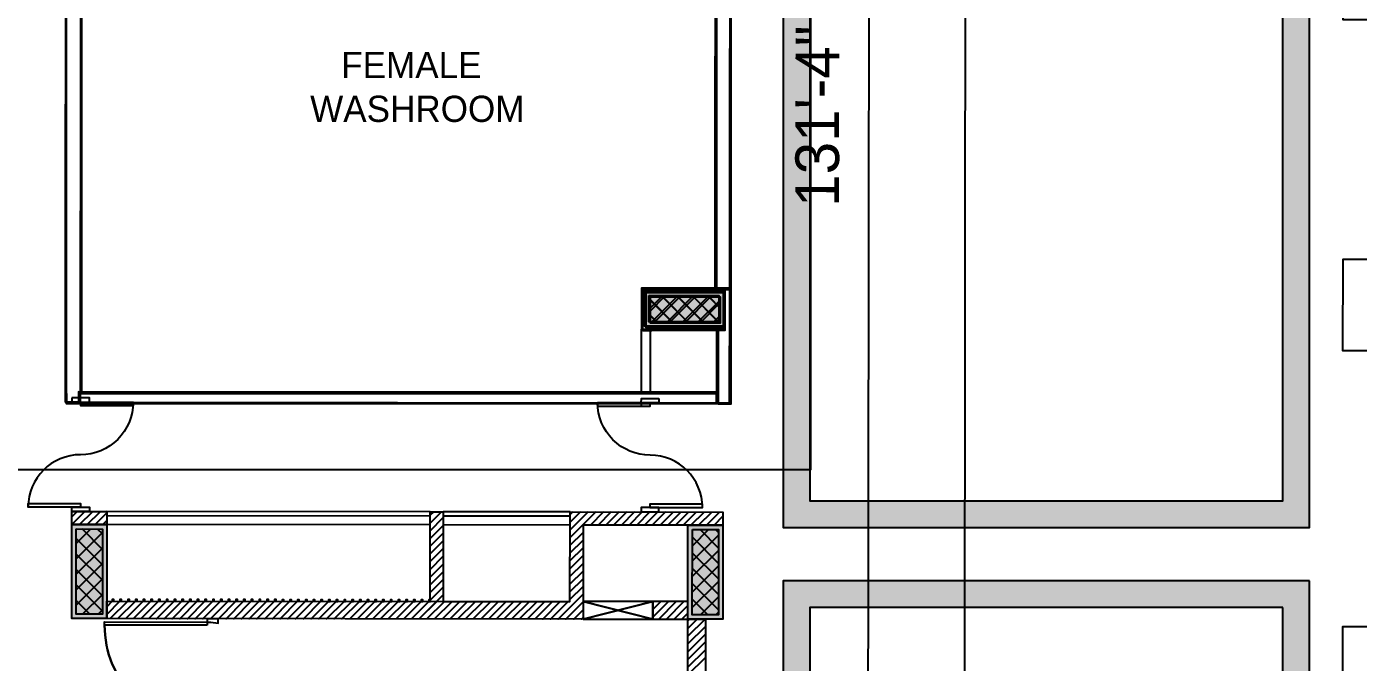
# Model space of a CAD drawing. Header units: millimetres. Extents: x -957 to 3394, y -3 to 3008.
# Drawn here: x 83 to 683, y 1147 to 1432 of the extents above; entities that cross this region are included whole.
import ezdxf

# ---------------------------------------------------------------- set-up
doc = ezdxf.new("R2010")
doc.units = ezdxf.units.MM
for name, color, linetype in [('HATCHES', 7, 'CONTINUOUS'), ('HIDDEN', 7, 'CONTINUOUS'), ('PDF_0', 7, 'CONTINUOUS'), ('PDF_BH_005_MASTERPLAN$0$FR', 7, 'CONTINUOUS'), ('PDF_BH_005_MASTERPLAN$0$ID', 7, 'CONTINUOUS'), ('PDF_DOOR', 7, 'CONTINUOUS'), ('PDF_ELEVATION_5_LIGHT', 7, 'CONTINUOUS'), ('PDF_FRAMING-COLUMN', 7, 'CONTINUOUS'), ('PDF_FRAMING-COLUMN_HATCH', 7, 'CONTINUOUS'), ('PDF_GROUND', 7, 'CONTINUOUS'), ('PDF_HATCH_-_AAC', 7, 'CONTINUOUS'), ('PDF_I-WALL', 7, 'CONTINUOUS'), ('PDF_ID_LAYER', 7, 'CONTINUOUS'), ('PDF_SHREM-CAD_6_CABLE', 7, 'CONTINUOUS'), ('PDF_TEXT', 7, 'CONTINUOUS'), ('PDF_TRI_ARC-KQ_DOOR___WIND', 7, 'CONTINUOUS'), ('PDF_WALL', 7, 'CONTINUOUS')]:
    doc.layers.add(name, color=color, linetype=linetype)
doc.styles.add('PDF_ARIAL', font='PDF_ARIAL')

msp = doc.modelspace()

# ---------------------------------------------------------------- hatches: boundary and pattern name
at = {"layer": 'HATCHES'}
h = msp.add_hatch(color=178, dxfattribs=at)
h.paths.add_polyline_path([(660.59, 1512.96), (423.82, 1512.96), (423.82, 1207.2), (660.59, 1207.2)], flags=0)
h.paths.add_polyline_path([(648.59, 1219.2), (435.82, 1219.2), (435.82, 1500.96), (648.59, 1500.96)], flags=0)
h.paths.add_polyline_path([(660.59, 1183.2), (423.82, 1183.2), (423.82, 877.44), (660.59, 877.44)], flags=0)
h.paths.add_polyline_path([(648.59, 889.44), (435.82, 889.44), (435.82, 1171.2), (648.59, 1171.2)], flags=0)
h.paths.add_polyline_path([(530.93, 865.44), (530.93, 630.3), (904.48, 630.3), (904.48, 865.44)], flags=0)
h.paths.add_polyline_path([(892.48, 853.44), (892.48, 642.3), (542.93, 642.3), (542.93, 853.44)], flags=0)
h.paths.add_polyline_path([(928.48, 865.44), (928.48, 630.3), (1302.03, 630.3), (1302.03, 865.44)], flags=0)
h.paths.add_polyline_path([(940.48, 853.44), (1290.03, 853.44), (1290.03, 642.3), (940.48, 642.3)], flags=0)
h.paths.add_polyline_path([(1326.03, 865.44), (1326.03, 630.3), (1687.58, 630.3), (1687.58, 865.44)], flags=0)
h.paths.add_polyline_path([(1675.58, 853.44), (1675.58, 642.3), (1338.03, 642.3), (1338.03, 853.44)], flags=0)
h.paths.add_polyline_path([(1711.61, 865.44), (1711.61, 630.3), (2085.16, 630.3), (2085.16, 865.44)], flags=0)
h.paths.add_polyline_path([(2073.16, 853.44), (2073.16, 642.3), (1723.61, 642.3), (1723.61, 853.44)], flags=0)

# ---------------------------------------------------------------- linework, layer by layer
at = {"layer": 'HIDDEN'}
msp.add_lwpolyline([(436.18, 1918.86), (436.18, 2702.2), (-893.67, 2702.2), (-893.67, 1233.26), (436.18, 1233.26), (436.18, 1370.14)], close=True, dxfattribs=at)
at = {"layer": 'PDF_0'}
for points in [[(506.47, 2356.38), (504.98, 607.95)], [(463.17, 2181.75), (461.35, 608.01)]]:
    msp.add_lwpolyline(points, dxfattribs=at)
at = {"layer": 'PDF_BH_005_MASTERPLAN$0$FR'}
for points in [[(363.32, 1305.24), (369.58, 1311.49)], [(373.71, 1299.69), (363.33, 1310.08)], [(364.01, 1304.69), (370.27, 1310.95)], [(374.4, 1299.14), (364.01, 1309.54)], [(364.72, 1299.7), (376.53, 1311.48)], [(365.42, 1299.14), (377.22, 1310.95)], [(380.66, 1299.68), (368.87, 1311.49)], [(381.36, 1299.14), (369.55, 1310.95)], [(371.68, 1299.69), (383.49, 1311.48)], [(372.37, 1299.14), (384.18, 1310.95)], [(387.61, 1299.68), (375.82, 1311.49)], [(388.32, 1299.14), (376.51, 1310.95)], [(378.63, 1299.68), (390.44, 1311.47)], [(379.33, 1299.14), (391.14, 1310.95)], [(394.56, 1299.67), (382.77, 1311.48)], [(395.27, 1299.14), (383.47, 1310.95)], [(385.58, 1299.68), (394.79, 1308.87)], [(386.29, 1299.14), (395.49, 1308.35)], [(394.79, 1306.4), (389.73, 1311.47)], [(395.49, 1305.88), (390.42, 1310.95)], [(366.75, 1299.69), (363.32, 1303.13)], [(367.45, 1299.14), (364.01, 1302.58)], [(392.53, 1299.67), (394.78, 1301.92)], [(393.24, 1299.14), (395.49, 1301.39)]]:
    msp.add_lwpolyline(points, dxfattribs=at)
for points in [[(361.36, 1313.46), (396.76, 1313.43), (361.35, 1297.73), (396.75, 1297.7)], [(397.46, 1312.92), (362.04, 1312.92), (397.46, 1297.18), (362.04, 1297.18)], [(363.33, 1311.5), (394.79, 1311.47), (363.32, 1299.7), (394.78, 1299.67)], [(395.49, 1310.95), (364.01, 1310.95), (395.49, 1299.14), (364.01, 1299.14)]]:
    msp.add_solid(points, dxfattribs=at)
at = {"layer": 'PDF_BH_005_MASTERPLAN$0$ID'}
msp.add_lwpolyline([(359.94, 1263.32), (359.94, 1261.35)], dxfattribs=at)
at = {"layer": 'PDF_DOOR'}
for points in [[(164.58, 1163.19), (118.41, 1163.23), (118.41, 1164.69), (164.58, 1164.65)], [(164.58, 1163.19), (118.41, 1163.23), (118.41, 1164.69), (164.58, 1164.65)], [(169.5, 1166.14), (164.59, 1166.14), (164.58, 1164.65), (166.16, 1164.65), (169.5, 1164.17)], [(169.5, 1166.14), (164.59, 1166.14), (164.58, 1164.65), (166.16, 1164.65), (169.5, 1164.17)]]:
    msp.add_lwpolyline(points, close=True, dxfattribs=at)
msp.add_lwpolyline([(118.41, 1163.23, 0.426627), (164.54, 1118.47, -0.426627)], format="xyb", close=True, dxfattribs=at)
at = {"layer": 'PDF_ELEVATION_5_LIGHT'}
for points in [[(264.92, 1214.24), (119.4, 1214.36)], [(264.92, 1212.27), (119.4, 1212.4)], [(327.85, 1214.18), (270.82, 1214.23)], [(327.85, 1212.21), (270.82, 1212.26)], [(264.91, 1208.34), (119.39, 1208.46)], [(327.84, 1208.28), (270.81, 1208.33)]]:
    msp.add_lwpolyline(points, dxfattribs=at)
for points in [[(365.18, 1173.84), (333.71, 1173.87), (333.71, 1166), (365.17, 1165.97)], [(333.71, 1173.87), (365.17, 1165.97)], [(365.18, 1173.84), (333.71, 1173.87), (333.71, 1166), (365.17, 1165.97)], [(333.71, 1166), (365.18, 1173.84)]]:
    msp.add_lwpolyline(points, close=True, dxfattribs=at)
at = {"layer": 'PDF_FRAMING-COLUMN'}
for points in [[(361.36, 1313.46), (396.76, 1313.43), (396.75, 1297.7), (361.35, 1297.73)], [(361.36, 1313.46), (396.76, 1313.43), (396.75, 1297.7), (361.35, 1297.73)], [(362.04, 1312.92), (397.46, 1312.92), (397.46, 1297.18), (362.04, 1297.18)], [(362.04, 1312.92), (397.46, 1312.92), (397.46, 1297.18), (362.04, 1297.18)], [(363.33, 1311.5), (394.79, 1311.47), (394.78, 1299.67), (363.32, 1299.7)], [(363.33, 1311.5), (394.79, 1311.47), (394.78, 1299.67), (363.32, 1299.7)], [(364.01, 1310.95), (395.49, 1310.95), (395.49, 1299.14), (364.01, 1299.14)], [(364.01, 1310.95), (395.49, 1310.95), (395.49, 1299.14), (364.01, 1299.14)], [(103.66, 1208.48), (119.39, 1208.46), (119.36, 1166.18), (103.62, 1166.2)], [(103.66, 1208.48), (119.39, 1208.46), (119.36, 1166.18), (103.62, 1166.2)], [(105.62, 1206.51), (117.42, 1206.5), (117.39, 1168.15), (105.59, 1168.16)], [(105.62, 1206.51), (117.42, 1206.5), (117.39, 1168.15), (105.59, 1168.16)], [(380.94, 1208.24), (396.67, 1208.23), (396.63, 1165.95), (380.9, 1165.96)], [(380.94, 1208.24), (396.67, 1208.23), (396.63, 1165.95), (380.9, 1165.96)], [(382.9, 1206.27), (394.7, 1206.26), (394.67, 1167.91), (382.87, 1167.92)], [(382.9, 1206.27), (394.7, 1206.26), (394.67, 1167.91), (382.87, 1167.92)]]:
    msp.add_lwpolyline(points, close=True, dxfattribs=at)
at = {"layer": 'PDF_FRAMING-COLUMN_HATCH'}
for points in [[(369.58, 1311.49), (363.32, 1305.24)], [(363.33, 1310.08), (373.71, 1299.69)], [(370.27, 1310.95), (364.01, 1304.69)], [(364.01, 1309.54), (374.4, 1299.14)], [(376.53, 1311.48), (364.72, 1299.7)], [(377.22, 1310.95), (365.42, 1299.14)], [(368.87, 1311.49), (380.66, 1299.68)], [(369.55, 1310.95), (381.36, 1299.14)], [(383.49, 1311.48), (371.68, 1299.69)], [(384.18, 1310.95), (372.37, 1299.14)], [(375.82, 1311.49), (387.61, 1299.68)], [(376.51, 1310.95), (388.32, 1299.14)], [(390.44, 1311.47), (378.63, 1299.68)], [(391.14, 1310.95), (379.33, 1299.14)], [(382.77, 1311.48), (394.56, 1299.67)], [(383.47, 1310.95), (395.27, 1299.14)], [(394.79, 1308.87), (385.58, 1299.68)], [(395.49, 1308.35), (386.29, 1299.14)], [(389.73, 1311.47), (394.79, 1306.4)], [(390.42, 1310.95), (395.49, 1305.88)], [(363.32, 1303.13), (366.75, 1299.69)], [(364.01, 1302.58), (367.45, 1299.14)], [(394.78, 1301.92), (392.53, 1299.67)], [(395.49, 1301.39), (393.24, 1299.14)], [(117.42, 1204.87), (105.61, 1193.08)], [(112.1, 1206.5), (105.62, 1200.03)], [(108.25, 1206.51), (117.42, 1197.32)], [(115.2, 1206.5), (117.42, 1204.27)], [(383.25, 1206.27), (382.9, 1205.92)], [(390.21, 1206.27), (382.9, 1198.97)], [(386.35, 1206.27), (394.69, 1197.91)], [(393.31, 1206.26), (394.7, 1204.87)], [(105.62, 1202.18), (117.41, 1190.37)], [(394.7, 1203.8), (382.89, 1192.02)], [(382.9, 1202.77), (394.69, 1190.96)], [(117.42, 1197.92), (105.61, 1186.13)], [(105.62, 1195.23), (117.4, 1183.42)], [(394.69, 1196.85), (382.88, 1185.06)], [(382.89, 1195.82), (394.68, 1184.01)], [(117.41, 1190.97), (105.6, 1179.18)], [(105.61, 1188.27), (117.4, 1176.46)], [(394.69, 1189.9), (382.88, 1178.11)], [(382.89, 1188.86), (394.68, 1177.05)], [(117.4, 1184.01), (105.6, 1172.22)], [(105.6, 1181.32), (117.39, 1169.51)], [(394.68, 1182.95), (382.87, 1171.16)], [(382.88, 1181.91), (394.67, 1170.1)], [(117.4, 1177.06), (108.48, 1168.16)], [(382.88, 1174.96), (389.9, 1167.92)], [(394.68, 1175.99), (386.59, 1167.92)], [(105.6, 1174.37), (111.8, 1168.16)], [(117.39, 1170.11), (115.44, 1168.15)], [(394.67, 1169.04), (393.54, 1167.92)], [(382.87, 1168.01), (382.95, 1167.92)]]:
    msp.add_lwpolyline(points, close=True, dxfattribs=at)
for points in [[(361.36, 1313.46), (396.76, 1313.43), (361.35, 1297.73), (396.75, 1297.7)], [(361.36, 1313.46), (396.76, 1313.43), (361.35, 1297.73), (396.75, 1297.7)], [(397.46, 1312.92), (362.04, 1312.92), (397.46, 1297.18), (362.04, 1297.18)], [(397.46, 1312.92), (362.04, 1312.92), (397.46, 1297.18), (362.04, 1297.18)], [(363.33, 1311.5), (394.79, 1311.47), (363.32, 1299.7), (394.78, 1299.67)], [(363.33, 1311.5), (394.79, 1311.47), (363.32, 1299.7), (394.78, 1299.67)], [(395.49, 1310.95), (364.01, 1310.95), (395.49, 1299.14), (364.01, 1299.14)], [(395.49, 1310.95), (364.01, 1310.95), (395.49, 1299.14), (364.01, 1299.14)], [(103.66, 1208.48), (119.39, 1208.46), (103.62, 1166.2), (119.36, 1166.18)], [(103.66, 1208.48), (119.39, 1208.46), (103.62, 1166.2), (119.36, 1166.18)], [(105.62, 1206.51), (117.42, 1206.5), (105.59, 1168.16), (117.39, 1168.15)], [(105.62, 1206.51), (117.42, 1206.5), (105.59, 1168.16), (117.39, 1168.15)], [(380.94, 1208.24), (396.67, 1208.23), (380.9, 1165.96), (396.63, 1165.95)], [(380.94, 1208.24), (396.67, 1208.23), (380.9, 1165.96), (396.63, 1165.95)], [(382.9, 1206.27), (394.7, 1206.26), (382.87, 1167.92), (394.67, 1167.91)], [(382.9, 1206.27), (394.7, 1206.26), (382.87, 1167.92), (394.67, 1167.91)]]:
    msp.add_solid(points, dxfattribs=at)
at = {"layer": 'PDF_GROUND', "color": 178}
for points in [[(660.59, 1512.96), (423.82, 1512.96), (423.82, 1207.2), (660.59, 1207.2)], [(648.59, 1500.96), (435.82, 1500.96), (435.82, 1219.2), (648.59, 1219.2)], [(660.59, 1183.2), (423.82, 1183.2), (423.82, 877.44), (660.59, 877.44)], [(648.59, 1171.2), (435.82, 1171.2), (435.82, 889.44), (648.59, 889.44)]]:
    msp.add_lwpolyline(points, close=True, dxfattribs=at)
at = {"layer": 'PDF_HATCH_-_AAC'}
for points in [[(103.66, 1211.95), (106.08, 1214.37)], [(103.66, 1208.48), (109.56, 1214.37)], [(107.14, 1208.47), (113.03, 1214.36)], [(110.61, 1208.47), (116.51, 1214.36)], [(114.09, 1208.47), (119.4, 1213.77)], [(117.57, 1208.47), (119.39, 1210.29)]]:
    msp.add_lwpolyline(points, dxfattribs=at)
for points in [[(270.82, 1211.61), (264.91, 1205.72)], [(266.49, 1214.24), (264.92, 1212.67)], [(269.96, 1214.23), (264.92, 1209.19)], [(332.53, 1214.18), (327.84, 1209.49)], [(332.53, 1214.18), (327.84, 1209.49)], [(336.01, 1214.17), (327.84, 1206.02)], [(339.48, 1214.17), (327.84, 1202.54)], [(336.01, 1214.17), (327.84, 1206.02)], [(339.48, 1214.17), (327.84, 1202.54)], [(329.05, 1214.18), (327.85, 1212.97)], [(329.05, 1214.18), (327.85, 1212.97)], [(342.96, 1214.17), (337.06, 1208.28)], [(342.96, 1214.17), (337.06, 1208.28)], [(346.44, 1214.16), (340.54, 1208.27)], [(346.44, 1214.16), (340.54, 1208.27)], [(349.91, 1214.16), (344.01, 1208.27)], [(349.91, 1214.16), (344.01, 1208.27)], [(353.39, 1214.16), (347.49, 1208.27)], [(353.39, 1214.16), (347.49, 1208.27)], [(356.87, 1214.16), (350.97, 1208.26)], [(356.87, 1214.16), (350.97, 1208.26)], [(360.34, 1214.15), (354.44, 1208.26)], [(360.34, 1214.15), (354.44, 1208.26)], [(363.82, 1214.15), (357.92, 1208.26)], [(363.82, 1214.15), (357.92, 1208.26)], [(367.3, 1214.15), (361.39, 1208.26)], [(367.3, 1214.15), (361.39, 1208.26)], [(370.77, 1214.15), (364.87, 1208.25)], [(370.77, 1214.15), (364.87, 1208.25)], [(374.25, 1214.14), (368.35, 1208.25)], [(374.25, 1214.14), (368.35, 1208.25)], [(377.73, 1214.14), (371.82, 1208.25)], [(377.73, 1214.14), (371.82, 1208.25)], [(381.2, 1214.14), (375.3, 1208.24)], [(381.2, 1214.14), (375.3, 1208.24)], [(384.68, 1214.13), (378.78, 1208.24)], [(384.68, 1214.13), (378.78, 1208.24)], [(388.16, 1214.13), (382.25, 1208.24)], [(388.16, 1214.13), (382.25, 1208.24)], [(391.63, 1214.13), (385.73, 1208.23)], [(391.63, 1214.13), (385.73, 1208.23)], [(395.11, 1214.13), (389.21, 1208.23)], [(395.11, 1214.13), (389.21, 1208.23)], [(396.67, 1212.21), (392.68, 1208.23)], [(396.67, 1212.21), (392.68, 1208.23)], [(270.81, 1208.14), (264.91, 1202.24)], [(270.81, 1204.66), (264.91, 1198.77)], [(333.74, 1204.96), (327.83, 1199.07)], [(333.74, 1204.96), (327.83, 1199.07)], [(396.67, 1208.74), (396.16, 1208.23)], [(396.67, 1208.74), (396.16, 1208.23)], [(270.81, 1201.18), (264.9, 1195.29)], [(333.74, 1201.48), (327.83, 1195.59)], [(333.74, 1201.48), (327.83, 1195.59)], [(270.8, 1197.71), (264.9, 1191.81)], [(270.8, 1194.23), (264.9, 1188.34)], [(333.73, 1198.01), (327.83, 1192.11)], [(333.73, 1198.01), (327.83, 1192.11)], [(333.73, 1194.53), (327.83, 1188.64)], [(333.73, 1194.53), (327.83, 1188.64)], [(270.8, 1190.75), (264.89, 1184.86)], [(270.8, 1187.28), (264.89, 1181.38)], [(333.73, 1191.05), (327.82, 1185.16)], [(333.73, 1191.05), (327.82, 1185.16)], [(333.72, 1187.58), (327.82, 1181.68)], [(333.72, 1187.58), (327.82, 1181.68)], [(270.79, 1183.8), (264.89, 1177.91)], [(333.72, 1184.1), (327.82, 1178.21)], [(333.72, 1184.1), (327.82, 1178.21)], [(121.85, 1174.05), (122.58, 1174.05), (122.58, 1174.78), (121.85, 1174.78)], [(121.85, 1174.05), (122.58, 1174.05), (122.58, 1174.78), (121.85, 1174.78)], [(125.32, 1174.04), (126.06, 1174.04), (126.06, 1174.78), (125.32, 1174.78)], [(125.32, 1174.04), (126.06, 1174.04), (126.06, 1174.78), (125.32, 1174.78)], [(128.8, 1174.04), (129.53, 1174.04), (129.53, 1174.77), (128.8, 1174.77)], [(128.8, 1174.04), (129.53, 1174.04), (129.53, 1174.77), (128.8, 1174.77)], [(132.28, 1174.04), (133.01, 1174.04), (133.01, 1174.77), (132.28, 1174.77)], [(132.28, 1174.04), (133.01, 1174.04), (133.01, 1174.77), (132.28, 1174.77)], [(135.75, 1174.03), (136.49, 1174.03), (136.49, 1174.77), (135.75, 1174.77)], [(135.75, 1174.03), (136.49, 1174.03), (136.49, 1174.77), (135.75, 1174.77)], [(139.23, 1174.03), (139.96, 1174.03), (139.96, 1174.76), (139.23, 1174.76)], [(139.23, 1174.03), (139.96, 1174.03), (139.96, 1174.76), (139.23, 1174.76)], [(142.71, 1174.03), (143.44, 1174.03), (143.44, 1174.76), (142.71, 1174.76)], [(142.71, 1174.03), (143.44, 1174.03), (143.44, 1174.76), (142.71, 1174.76)], [(146.18, 1174.03), (146.92, 1174.02), (146.92, 1174.76), (146.18, 1174.76)], [(146.18, 1174.03), (146.92, 1174.02), (146.92, 1174.76), (146.18, 1174.76)], [(149.66, 1174.02), (150.39, 1174.02), (150.39, 1174.76), (149.66, 1174.76)], [(149.66, 1174.02), (150.39, 1174.02), (150.39, 1174.76), (149.66, 1174.76)], [(153.13, 1174.02), (153.87, 1174.02), (153.87, 1174.75), (153.14, 1174.75)], [(153.13, 1174.02), (153.87, 1174.02), (153.87, 1174.75), (153.14, 1174.75)], [(156.61, 1174.02), (157.34, 1174.02), (157.34, 1174.75), (156.61, 1174.75)], [(156.61, 1174.02), (157.34, 1174.02), (157.34, 1174.75), (156.61, 1174.75)], [(160.09, 1174.01), (160.82, 1174.01), (160.82, 1174.75), (160.09, 1174.75)], [(160.09, 1174.01), (160.82, 1174.01), (160.82, 1174.75), (160.09, 1174.75)], [(163.56, 1174.01), (164.3, 1174.01), (164.3, 1174.74), (163.56, 1174.74)], [(163.56, 1174.01), (164.3, 1174.01), (164.3, 1174.74), (163.56, 1174.74)], [(167.04, 1174.01), (167.77, 1174.01), (167.77, 1174.74), (167.04, 1174.74)], [(167.04, 1174.01), (167.77, 1174.01), (167.77, 1174.74), (167.04, 1174.74)], [(170.52, 1174), (171.25, 1174), (171.25, 1174.74), (170.52, 1174.74)], [(170.52, 1174), (171.25, 1174), (171.25, 1174.74), (170.52, 1174.74)], [(173.99, 1174), (174.73, 1174), (174.73, 1174.73), (173.99, 1174.73)], [(173.99, 1174), (174.73, 1174), (174.73, 1174.73), (173.99, 1174.73)], [(177.47, 1174), (178.2, 1174), (178.2, 1174.73), (177.47, 1174.73)], [(177.47, 1174), (178.2, 1174), (178.2, 1174.73), (177.47, 1174.73)], [(180.95, 1174), (181.68, 1174), (181.68, 1174.73), (180.95, 1174.73)], [(180.95, 1174), (181.68, 1174), (181.68, 1174.73), (180.95, 1174.73)], [(184.42, 1173.99), (185.16, 1173.99), (185.16, 1174.73), (184.42, 1174.73)], [(184.42, 1173.99), (185.16, 1173.99), (185.16, 1174.73), (184.42, 1174.73)], [(187.9, 1173.99), (188.63, 1173.99), (188.63, 1174.72), (187.9, 1174.72)], [(187.9, 1173.99), (188.63, 1173.99), (188.63, 1174.72), (187.9, 1174.72)], [(191.37, 1173.99), (192.11, 1173.99), (192.11, 1174.72), (191.38, 1174.72)], [(191.37, 1173.99), (192.11, 1173.99), (192.11, 1174.72), (191.38, 1174.72)], [(194.85, 1173.98), (195.58, 1173.98), (195.58, 1174.72), (194.85, 1174.72)], [(194.85, 1173.98), (195.58, 1173.98), (195.58, 1174.72), (194.85, 1174.72)], [(198.33, 1173.98), (199.06, 1173.98), (199.06, 1174.71), (198.33, 1174.71)], [(198.33, 1173.98), (199.06, 1173.98), (199.06, 1174.71), (198.33, 1174.71)], [(201.8, 1173.98), (202.54, 1173.98), (202.54, 1174.71), (201.8, 1174.71)], [(201.8, 1173.98), (202.54, 1173.98), (202.54, 1174.71), (201.8, 1174.71)], [(205.28, 1173.98), (206.01, 1173.97), (206.01, 1174.71), (205.28, 1174.71)], [(205.28, 1173.98), (206.01, 1173.97), (206.01, 1174.71), (205.28, 1174.71)], [(208.76, 1173.97), (209.49, 1173.97), (209.49, 1174.7), (208.76, 1174.71)], [(208.76, 1173.97), (209.49, 1173.97), (209.49, 1174.7), (208.76, 1174.71)], [(212.23, 1173.97), (212.97, 1173.97), (212.97, 1174.7), (212.23, 1174.7)], [(212.23, 1173.97), (212.97, 1173.97), (212.97, 1174.7), (212.23, 1174.7)], [(215.71, 1173.97), (216.44, 1173.97), (216.44, 1174.7), (215.71, 1174.7)], [(215.71, 1173.97), (216.44, 1173.97), (216.44, 1174.7), (215.71, 1174.7)], [(219.19, 1173.96), (219.92, 1173.96), (219.92, 1174.7), (219.19, 1174.7)], [(219.19, 1173.96), (219.92, 1173.96), (219.92, 1174.7), (219.19, 1174.7)], [(222.66, 1173.96), (223.39, 1173.96), (223.4, 1174.69), (222.66, 1174.69)], [(222.66, 1173.96), (223.39, 1173.96), (223.4, 1174.69), (222.66, 1174.69)], [(226.14, 1173.96), (226.87, 1173.96), (226.87, 1174.69), (226.14, 1174.69)], [(226.14, 1173.96), (226.87, 1173.96), (226.87, 1174.69), (226.14, 1174.69)], [(229.61, 1173.95), (230.35, 1173.95), (230.35, 1174.69), (229.61, 1174.69)], [(229.61, 1173.95), (230.35, 1173.95), (230.35, 1174.69), (229.61, 1174.69)], [(233.09, 1173.95), (233.82, 1173.95), (233.82, 1174.68), (233.09, 1174.68)], [(233.09, 1173.95), (233.82, 1173.95), (233.82, 1174.68), (233.09, 1174.68)], [(236.57, 1173.95), (237.3, 1173.95), (237.3, 1174.68), (236.57, 1174.68)], [(236.57, 1173.95), (237.3, 1173.95), (237.3, 1174.68), (236.57, 1174.68)], [(240.04, 1173.95), (240.78, 1173.94), (240.78, 1174.68), (240.04, 1174.68)], [(240.04, 1173.95), (240.78, 1173.94), (240.78, 1174.68), (240.04, 1174.68)], [(243.52, 1173.94), (244.25, 1173.94), (244.25, 1174.67), (243.52, 1174.68)], [(243.52, 1173.94), (244.25, 1173.94), (244.25, 1174.67), (243.52, 1174.68)], [(247, 1173.94), (247.73, 1173.94), (247.73, 1174.67), (247, 1174.67)], [(247, 1173.94), (247.73, 1173.94), (247.73, 1174.67), (247, 1174.67)], [(270.79, 1176.85), (259.98, 1166.06)], [(270.79, 1180.33), (264.89, 1174.43)], [(333.72, 1177.15), (322.56, 1166.01)], [(333.72, 1177.15), (322.56, 1166.01)], [(333.72, 1180.63), (327.81, 1174.73)], [(333.72, 1180.63), (327.81, 1174.73)], [(121.85, 1174.05), (119.36, 1171.56)], [(121.85, 1174.05), (119.36, 1171.56)], [(125.32, 1174.04), (119.36, 1168.09)], [(125.32, 1174.04), (119.36, 1168.09)], [(128.8, 1174.04), (120.93, 1166.18)], [(128.8, 1174.04), (120.93, 1166.18)], [(132.28, 1174.04), (124.4, 1166.18)], [(132.28, 1174.04), (124.4, 1166.18)], [(135.75, 1174.03), (127.88, 1166.18)], [(135.75, 1174.03), (127.88, 1166.18)], [(139.23, 1174.03), (131.36, 1166.17)], [(139.23, 1174.03), (131.36, 1166.17)], [(142.71, 1174.03), (134.83, 1166.17)], [(142.71, 1174.03), (134.83, 1166.17)], [(146.18, 1174.03), (138.31, 1166.17)], [(146.18, 1174.03), (138.31, 1166.17)], [(149.66, 1174.02), (141.79, 1166.16)], [(149.66, 1174.02), (141.79, 1166.16)], [(153.13, 1174.02), (145.26, 1166.16)], [(153.13, 1174.02), (145.26, 1166.16)], [(156.61, 1174.02), (148.74, 1166.16)], [(156.61, 1174.02), (148.74, 1166.16)], [(160.09, 1174.01), (152.21, 1166.15)], [(160.09, 1174.01), (152.21, 1166.15)], [(163.56, 1174.01), (155.69, 1166.15)], [(163.56, 1174.01), (155.69, 1166.15)], [(167.04, 1174.01), (159.17, 1166.15)], [(167.04, 1174.01), (159.17, 1166.15)], [(170.52, 1174), (162.64, 1166.15)], [(170.52, 1174), (162.64, 1166.15)], [(173.99, 1174), (166.12, 1166.14)], [(173.99, 1174), (166.12, 1166.14)], [(177.47, 1174), (169.6, 1166.14)], [(177.47, 1174), (169.6, 1166.14)], [(180.95, 1174), (173.07, 1166.14)], [(180.95, 1174), (173.07, 1166.14)], [(184.42, 1173.99), (176.55, 1166.13)], [(184.42, 1173.99), (176.55, 1166.13)], [(187.9, 1173.99), (180.03, 1166.13)], [(187.9, 1173.99), (180.03, 1166.13)], [(191.37, 1173.99), (183.5, 1166.13)], [(191.37, 1173.99), (183.5, 1166.13)], [(194.85, 1173.98), (186.98, 1166.12)], [(194.85, 1173.98), (186.98, 1166.12)], [(198.33, 1173.98), (190.45, 1166.12)], [(198.33, 1173.98), (190.45, 1166.12)], [(201.8, 1173.98), (193.93, 1166.12)], [(201.8, 1173.98), (193.93, 1166.12)], [(205.28, 1173.98), (197.41, 1166.12)], [(205.28, 1173.98), (197.41, 1166.12)], [(208.76, 1173.97), (200.88, 1166.11)], [(208.76, 1173.97), (200.88, 1166.11)], [(212.23, 1173.97), (204.36, 1166.11)], [(212.23, 1173.97), (204.36, 1166.11)], [(215.71, 1173.97), (207.84, 1166.11)], [(215.71, 1173.97), (207.84, 1166.11)], [(219.19, 1173.96), (211.31, 1166.1)], [(219.19, 1173.96), (211.31, 1166.1)], [(222.66, 1173.96), (214.79, 1166.1)], [(222.66, 1173.96), (214.79, 1166.1)], [(226.14, 1173.96), (218.27, 1166.1)], [(226.14, 1173.96), (218.27, 1166.1)], [(229.61, 1173.95), (221.74, 1166.09)], [(229.61, 1173.95), (221.74, 1166.09)], [(233.09, 1173.95), (225.22, 1166.09)], [(233.09, 1173.95), (225.22, 1166.09)], [(236.57, 1173.95), (228.69, 1166.09)], [(236.57, 1173.95), (228.69, 1166.09)], [(240.04, 1173.95), (232.17, 1166.09)], [(240.04, 1173.95), (232.17, 1166.09)], [(243.52, 1173.94), (235.65, 1166.08)], [(243.52, 1173.94), (235.65, 1166.08)], [(247, 1173.94), (239.12, 1166.08)], [(247, 1173.94), (239.12, 1166.08)], [(250.47, 1173.94), (242.6, 1166.08)], [(250.47, 1173.94), (242.6, 1166.08)], [(253.95, 1173.93), (246.08, 1166.07)], [(253.95, 1173.93), (246.08, 1166.07)], [(257.42, 1173.93), (249.55, 1166.07)], [(257.42, 1173.93), (249.55, 1166.07)], [(250.47, 1173.94), (251.21, 1173.94), (251.21, 1174.67), (250.47, 1174.67)], [(250.47, 1173.94), (251.21, 1173.94), (251.21, 1174.67), (250.47, 1174.67)], [(260.9, 1173.93), (253.03, 1166.07)], [(260.9, 1173.93), (253.03, 1166.07)], [(253.95, 1173.93), (254.68, 1173.93), (254.68, 1174.67), (253.95, 1174.67)], [(253.95, 1173.93), (254.68, 1173.93), (254.68, 1174.67), (253.95, 1174.67)], [(264.38, 1173.92), (256.5, 1166.07)], [(264.38, 1173.92), (256.5, 1166.07)], [(257.42, 1173.93), (258.16, 1173.93), (258.16, 1174.66), (257.43, 1174.66)], [(257.42, 1173.93), (258.16, 1173.93), (258.16, 1174.66), (257.43, 1174.66)], [(267.85, 1173.92), (259.98, 1166.06)], [(260.9, 1173.93), (261.63, 1173.93), (261.63, 1174.66), (260.9, 1174.66)], [(260.9, 1173.93), (261.63, 1173.93), (261.63, 1174.66), (260.9, 1174.66)], [(271.33, 1173.92), (263.46, 1166.06)], [(271.33, 1173.92), (263.46, 1166.06)], [(264.38, 1173.92), (265.11, 1173.92), (265.11, 1174.66), (264.38, 1174.66)], [(264.38, 1173.92), (265.11, 1173.92), (265.11, 1174.66), (264.38, 1174.66)], [(274.81, 1173.92), (266.93, 1166.06)], [(274.81, 1173.92), (266.93, 1166.06)], [(278.28, 1173.91), (270.41, 1166.05)], [(278.28, 1173.91), (270.41, 1166.05)], [(281.76, 1173.91), (273.89, 1166.05)], [(281.76, 1173.91), (273.89, 1166.05)], [(285.24, 1173.91), (277.36, 1166.05)], [(285.24, 1173.91), (277.36, 1166.05)], [(288.71, 1173.9), (280.84, 1166.04)], [(288.71, 1173.9), (280.84, 1166.04)], [(292.19, 1173.9), (284.32, 1166.04)], [(292.19, 1173.9), (284.32, 1166.04)], [(295.66, 1173.9), (287.79, 1166.04)], [(295.66, 1173.9), (287.79, 1166.04)], [(299.14, 1173.89), (291.27, 1166.04)], [(299.14, 1173.89), (291.27, 1166.04)], [(302.62, 1173.89), (294.74, 1166.03)], [(302.62, 1173.89), (294.74, 1166.03)], [(306.09, 1173.89), (298.22, 1166.03)], [(306.09, 1173.89), (298.22, 1166.03)], [(309.57, 1173.89), (301.7, 1166.03)], [(309.57, 1173.89), (301.7, 1166.03)], [(313.05, 1173.88), (305.17, 1166.02)], [(313.05, 1173.88), (305.17, 1166.02)], [(316.52, 1173.88), (308.65, 1166.02)], [(316.52, 1173.88), (308.65, 1166.02)], [(320, 1173.88), (312.13, 1166.02)], [(320, 1173.88), (312.13, 1166.02)], [(323.48, 1173.87), (315.6, 1166.01)], [(323.48, 1173.87), (315.6, 1166.01)], [(326.95, 1173.87), (319.08, 1166.01)], [(326.95, 1173.87), (319.08, 1166.01)], [(333.71, 1173.67), (326.03, 1166.01)], [(333.71, 1173.67), (326.03, 1166.01)], [(333.71, 1170.2), (329.51, 1166)], [(333.71, 1170.2), (329.51, 1166)], [(368.67, 1173.84), (365.17, 1170.35)], [(368.67, 1173.84), (365.17, 1170.35)], [(372.14, 1173.83), (365.17, 1166.87)], [(372.14, 1173.83), (365.17, 1166.87)], [(365.19, 1173.84), (365.18, 1173.82)], [(365.19, 1173.84), (365.18, 1173.82)], [(375.62, 1173.83), (367.75, 1165.97)], [(375.62, 1173.83), (367.75, 1165.97)], [(379.1, 1173.83), (371.22, 1165.97)], [(379.1, 1173.83), (371.22, 1165.97)], [(380.91, 1172.16), (374.7, 1165.96)], [(380.91, 1172.16), (374.7, 1165.96)], [(380.9, 1168.68), (378.18, 1165.96)], [(380.9, 1168.68), (378.18, 1165.96)], [(333.71, 1166.72), (332.98, 1166)], [(333.71, 1166.72), (332.98, 1166)], [(381.65, 1165.96), (380.9, 1165.21)], [(385.13, 1165.96), (380.9, 1161.73)], [(388.61, 1165.95), (380.9, 1158.26)], [(388.77, 1162.64), (380.89, 1154.78)], [(388.76, 1159.16), (380.89, 1151.3)], [(388.76, 1152.21), (380.88, 1144.35)], [(388.76, 1155.69), (380.89, 1147.83)], [(388.75, 1148.73), (380.88, 1140.87)]]:
    msp.add_lwpolyline(points, close=True, dxfattribs=at)
at = {"layer": 'PDF_I-WALL'}
for points in [[(101.06, 1608.66), (107.74, 1608.66), (107.45, 1263.54), (100.76, 1263.54)], [(108.01, 1267.46), (394.51, 1267.46), (394.51, 1262.74), (101.32, 1262.74), (101.32, 1608.08), (108.01, 1608.08)], [(352.49, 1530.97), (352.48, 1524.09), (393.2, 1524.05), (393.03, 1314.81), (399.71, 1314.81), (399.9, 1530.93)], [(352.97, 1530.55), (352.97, 1523.66), (393.72, 1523.66), (393.72, 1314.3), (400.41, 1314.3), (400.41, 1530.55)], [(396.76, 1314.81), (359.99, 1314.84), (359.97, 1296.36), (396.75, 1296.33), (396.75, 1297.7), (361.35, 1297.73), (361.36, 1313.46), (396.76, 1313.43)], [(397.46, 1314.29), (397.46, 1312.92), (362.04, 1312.92), (362.04, 1297.18), (397.46, 1297.18), (397.46, 1295.8), (360.66, 1295.8), (360.66, 1314.29)], [(361.36, 1313.46), (396.76, 1313.43), (396.75, 1297.7), (361.35, 1297.73)], [(362.04, 1312.92), (397.46, 1312.92), (397.46, 1297.18), (362.04, 1297.18)], [(399.71, 1314.81), (396.76, 1314.81), (396.75, 1296.33), (393.8, 1296.33), (393.77, 1263.29), (399.67, 1263.29)], [(400.41, 1314.3), (397.46, 1314.3), (397.46, 1295.8), (394.51, 1295.8), (394.51, 1262.74), (400.41, 1262.74)], [(359.97, 1296.36), (363.91, 1296.35), (363.88, 1268.04), (359.95, 1268.04)], [(106.66, 1263.54), (393.77, 1263.29), (393.77, 1268.01), (106.67, 1268.26)]]:
    msp.add_lwpolyline(points, close=True, dxfattribs=at)
for points in [[(360.66, 1295.8), (364.6, 1295.8)], [(101.32, 1267.46), (101.32, 1262.74)], [(364.6, 1267.46), (360.66, 1267.46)]]:
    msp.add_lwpolyline(points, dxfattribs=at)
at = {"layer": 'PDF_ID_LAYER'}
msp.add_lwpolyline([(699.43, 1750.92), (699.33, 1642.96), (675.85, 1642.98), (675.82, 1602.08), (701.58, 1602.05), (701.47, 1476.59), (675.71, 1476.61), (675.68, 1435.71), (701.44, 1435.69), (701.35, 1327.73), (675.58, 1327.75), (675.55, 1286.84), (701.31, 1286.82), (701.2, 1162.54), (675.44, 1162.56), (675.41, 1121.66), (701.17, 1121.63), (701.05, 977.11), (675.29, 977.13), (675.21, 890.2), (797.29, 890.09)], dxfattribs=at)
at = {"layer": 'PDF_SHREM-CAD_6_CABLE'}
for points in [[(100.76, 1263.54), (100.99, 1531.97)], [(101.32, 1262.74), (101.32, 1531.34)]]:
    msp.add_lwpolyline(points, dxfattribs=at)
at = {"layer": 'PDF_TRI_ARC-KQ_DOOR___WIND'}
for points in [[(103.71, 1265.5), (103.71, 1263.53), (111.57, 1263.53), (111.57, 1265.49)], [(367.81, 1265.28), (367.81, 1263.31), (359.94, 1263.32), (359.95, 1265.28)], [(107.64, 1263.53), (131.24, 1263.51), (131.24, 1261.94), (107.64, 1261.96)], [(363.88, 1263.31), (340.28, 1263.33), (340.28, 1261.76), (363.88, 1261.74)], [(107.6, 1216.33), (84, 1216.35), (84, 1217.93), (107.6, 1217.91)], [(363.84, 1216.12), (387.43, 1216.1), (387.44, 1217.67), (363.84, 1217.69)], [(103.66, 1214.37), (103.67, 1216.34), (111.53, 1216.33), (111.53, 1214.36)], [(367.77, 1214.15), (367.77, 1216.11), (359.9, 1216.12), (359.9, 1214.15)]]:
    msp.add_lwpolyline(points, close=True, dxfattribs=at)
for points in [[(131.24, 1263.51, -0.414214), (107.62, 1239.93, 0.414213), (84, 1216.35, 0.414213)], [(387.43, 1216.1, 0.414213), (363.86, 1239.71, -0.414214), (340.28, 1263.33, -0.414214)]]:
    msp.add_lwpolyline(points, format="xyb", dxfattribs=at)
at = {"layer": 'PDF_WALL'}
for points in [[(103.66, 1214.37), (119.4, 1214.36), (119.39, 1208.46), (103.66, 1208.48)], [(333.74, 1208.28), (333.71, 1166), (119.36, 1166.18), (119.36, 1174.05), (264.88, 1173.92), (264.92, 1214.24), (270.82, 1214.23), (270.78, 1173.92), (327.81, 1173.87), (327.85, 1214.18), (396.68, 1214.12), (396.67, 1208.23)], [(333.74, 1208.28), (333.71, 1166), (119.36, 1166.18), (119.36, 1174.05), (264.88, 1173.92), (264.92, 1214.24), (270.82, 1214.23), (270.78, 1173.92), (327.81, 1173.87), (327.85, 1214.18), (396.68, 1214.12), (396.67, 1208.23)], [(270.78, 1173.92), (327.81, 1173.87), (327.85, 1214.18), (396.68, 1214.12), (396.67, 1208.23), (333.74, 1208.28), (333.71, 1166), (119.36, 1166.18), (119.36, 1174.05)], [(270.78, 1173.92), (327.81, 1173.87), (327.85, 1214.18), (396.68, 1214.12), (396.67, 1208.23), (333.74, 1208.28), (333.71, 1166), (119.36, 1166.18), (119.36, 1174.05)], [(365.17, 1165.97), (380.9, 1165.96), (380.91, 1173.82), (365.18, 1173.84)], [(365.17, 1165.97), (380.9, 1165.96), (380.91, 1173.82), (365.18, 1173.84)], [(380.9, 1165.96), (388.77, 1165.95), (388.63, 1008.63), (380.77, 1008.64)], [(380.9, 1165.96), (388.77, 1165.95), (388.63, 1008.63), (380.77, 1008.64)]]:
    msp.add_lwpolyline(points, close=True, dxfattribs=at)
msp.add_lwpolyline([(267.83, 1173.92), (267.85, 1173.92)], dxfattribs=at)

# ---------------------------------------------------------------- texts
at = {"layer": 'PDF_TEXT', "insert": (449.19, 1351.41), "char_height": 19.665, "width": 85.2154, "attachment_point": 7, "rotation": 89.93381, "style": 'PDF_ARIAL'}
msp.add_mtext('131\'-4"', dxfattribs=at)
at = {"layer": 'PDF_TEXT', "char_height": 11.806, "attachment_point": 7, "style": 'PDF_ARIAL'}
for s, insert, width in [('FEMALE', (224.88, 1409.34), 56.4086), ('WASHROOM', (210.89, 1389.46), 88.8764)]:
    msp.add_mtext(s, dxfattribs=dict(at, insert=insert, width=width))

doc.saveas('drawing.dxf')
